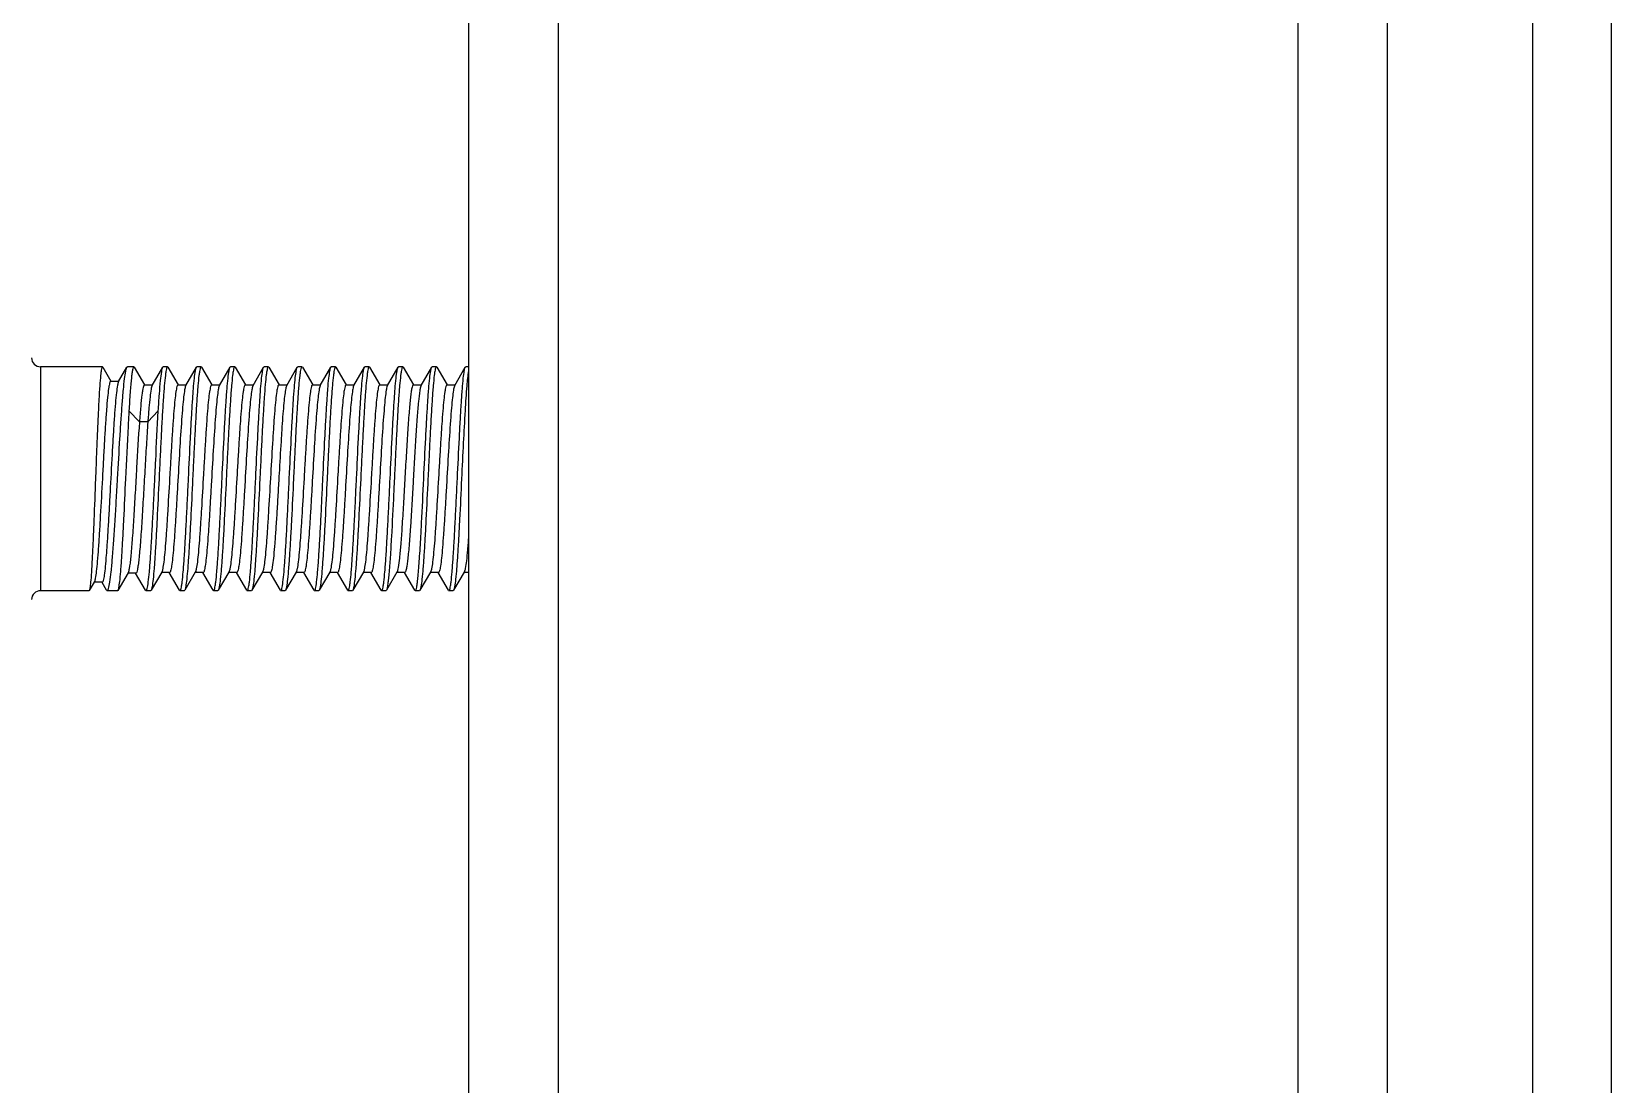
# Model space of a CAD drawing. Extents: x 1382187 to 1725648, y 860327 to 1571294.
# Drawn here: x 1535419 to 1535995, y 1237979 to 1238364 of the extents above; entities that cross this region are included whole.
import ezdxf

# ---------------------------------------------------------------- set-up
doc = ezdxf.new("R2010")
doc.units = 0
doc.header["$LTSCALE"] = 1000
doc.header["$MEASUREMENT"] = 0

msp = doc.modelspace()

# ---------------------------------------------------------------- linework, layer by layer
for p, q in [((1535995.03, 1236051.14), (1535995.03, 1238719.61)), ((1535966.41, 1236335.59), (1535966.41, 1238598.72)), ((1535577.98, 1238445.87), (1535577.98, 1235730.96)), ((1535610.69, 1238445.87), (1535610.69, 1235730.96)), ((1535880.54, 1238445.87), (1535880.54, 1235730.96)), ((1535913.25, 1238445.87), (1535913.25, 1235730.96)), ((1535421.78, 1238241.43), (1535421.78, 1238159.66)), ((1535444.35, 1238241.43), (1535421.78, 1238241.43)), ((1535444.46, 1238241.33), (1535444.35, 1238241.43)), ((1535444.46, 1238241.33), (1535447.46, 1238236.18)), ((1535453.29, 1238241.25), (1535453.5, 1238241.43)), ((1535455.83, 1238241.43), (1535453.5, 1238241.43)), ((1535455.99, 1238241.3), (1535455.83, 1238241.43)), ((1535455.99, 1238241.3), (1535459.76, 1238234.81)), ((1535462.54, 1238234.64), (1535466.39, 1238241.29)), ((1535468.09, 1238241.43), (1535466.56, 1238241.43)), ((1535468.25, 1238241.3), (1535468.09, 1238241.43)), ((1535468.25, 1238241.3), (1535472.03, 1238234.81)), ((1535474.81, 1238234.64), (1535478.66, 1238241.29)), ((1535478.66, 1238241.29), (1535478.82, 1238241.43)), ((1535480.36, 1238241.43), (1535478.82, 1238241.43)), ((1535480.52, 1238241.3), (1535480.36, 1238241.43)), ((1535480.52, 1238241.3), (1535484.29, 1238234.81)), ((1535487.07, 1238234.64), (1535490.93, 1238241.29)), ((1535490.93, 1238241.29), (1535491.09, 1238241.43)), ((1535492.62, 1238241.43), (1535491.09, 1238241.43)), ((1535492.78, 1238241.3), (1535492.62, 1238241.43)), ((1535492.78, 1238241.3), (1535496.56, 1238234.81)), ((1535499.34, 1238234.64), (1535503.19, 1238241.29)), ((1535503.19, 1238241.29), (1535503.35, 1238241.43)), ((1535504.89, 1238241.43), (1535503.35, 1238241.43)), ((1535505.05, 1238241.3), (1535504.89, 1238241.43)), ((1535505.05, 1238241.3), (1535508.83, 1238234.81)), ((1535511.6, 1238234.64), (1535515.46, 1238241.29)), ((1535517.16, 1238241.43), (1535515.62, 1238241.43)), ((1535517.32, 1238241.3), (1535517.16, 1238241.43)), ((1535517.32, 1238241.3), (1535521.09, 1238234.81)), ((1535523.87, 1238234.64), (1535527.73, 1238241.29)), ((1535527.73, 1238241.29), (1535527.89, 1238241.43)), ((1535529.42, 1238241.43), (1535527.89, 1238241.43)), ((1535529.58, 1238241.3), (1535529.42, 1238241.43)), ((1535529.58, 1238241.3), (1535533.36, 1238234.81)), ((1535536.14, 1238234.64), (1535539.99, 1238241.29)), ((1535539.99, 1238241.29), (1535540.15, 1238241.43)), ((1535541.69, 1238241.43), (1535540.15, 1238241.43)), ((1535541.85, 1238241.3), (1535541.69, 1238241.43)), ((1535541.85, 1238241.3), (1535545.62, 1238234.81)), ((1535548.4, 1238234.64), (1535552.26, 1238241.29)), ((1535552.26, 1238241.29), (1535552.42, 1238241.43)), ((1535553.96, 1238241.43), (1535552.42, 1238241.43)), ((1535554.12, 1238241.3), (1535553.96, 1238241.43)), ((1535554.12, 1238241.3), (1535557.89, 1238234.81)), ((1535560.67, 1238234.64), (1535564.52, 1238241.29)), ((1535564.52, 1238241.29), (1535564.69, 1238241.43)), ((1535566.22, 1238241.43), (1535564.69, 1238241.43)), ((1535566.38, 1238241.3), (1535566.22, 1238241.43)), ((1535566.38, 1238241.3), (1535570.16, 1238234.81)), ((1535572.94, 1238234.64), (1535576.79, 1238241.29)), ((1535576.79, 1238241.29), (1535576.95, 1238241.43)), ((1535577.98, 1238241.43), (1535576.95, 1238241.43)), ((1535447.37, 1238236.18), (1535450.34, 1238236.18)), ((1535450.25, 1238236.02), (1535453.29, 1238241.25)), ((1535459.66, 1238234.81), (1535462.64, 1238234.81)), ((1535471.93, 1238234.81), (1535474.9, 1238234.81)), ((1535474.81, 1238234.64), (1535474.73, 1238234.49)), ((1535484.2, 1238234.81), (1535487.17, 1238234.81)), ((1535487.07, 1238234.64), (1535486.99, 1238234.48)), ((1535496.46, 1238234.81), (1535499.43, 1238234.81)), ((1535499.34, 1238234.64), (1535499.26, 1238234.47)), ((1535508.73, 1238234.81), (1535511.7, 1238234.81)), ((1535521, 1238234.81), (1535523.97, 1238234.81)), ((1535523.87, 1238234.64), (1535523.78, 1238234.45)), ((1535533.26, 1238234.81), (1535536.23, 1238234.81)), ((1535536.14, 1238234.64), (1535536.04, 1238234.45)), ((1535545.53, 1238234.81), (1535548.5, 1238234.81)), ((1535548.4, 1238234.64), (1535548.31, 1238234.44)), ((1535557.8, 1238234.81), (1535560.77, 1238234.81)), ((1535570.06, 1238234.81), (1535573.03, 1238234.81)), ((1535572.94, 1238234.64), (1535572.83, 1238234.42)), ((1535457.87, 1238221.29), (1535454.03, 1238225.3)), ((1535464.76, 1238225.3), (1535460.93, 1238221.29)), ((1535460.93, 1238221.29), (1535457.87, 1238221.29)), ((1535501.93, 1238202.77), (1535501.82, 1238200.55)), ((1535512.55, 1238200.55), (1535512.66, 1238202.77)), ((1535465.99, 1238166.45), (1535462.12, 1238159.8)), ((1535478.26, 1238166.45), (1535474.39, 1238159.8)), ((1535490.52, 1238166.45), (1535486.65, 1238159.8)), ((1535502.79, 1238166.45), (1535498.92, 1238159.8)), ((1535515.05, 1238166.45), (1535511.18, 1238159.8)), ((1535527.32, 1238166.45), (1535523.45, 1238159.8)), ((1535539.59, 1238166.45), (1535535.72, 1238159.8)), ((1535551.85, 1238166.45), (1535547.98, 1238159.8)), ((1535564.12, 1238166.45), (1535560.25, 1238159.8)), ((1535576.39, 1238166.45), (1535572.52, 1238159.8)), ((1535441.31, 1238162.75), (1535439.56, 1238159.74)), ((1535441.4, 1238162.9), (1535441.31, 1238162.75)), ((1535444.29, 1238162.75), (1535441.31, 1238162.75)), ((1535445.87, 1238159.88), (1535444.22, 1238162.71)), ((1535453.71, 1238166.22), (1535449.97, 1238159.78)), ((1535456.59, 1238166.05), (1535453.62, 1238166.05)), ((1535460.11, 1238159.82), (1535456.49, 1238166.05)), ((1535468.86, 1238166.28), (1535465.89, 1238166.28)), ((1535472.53, 1238159.8), (1535468.77, 1238166.28)), ((1535481.13, 1238166.28), (1535478.16, 1238166.28)), ((1535484.79, 1238159.8), (1535481.03, 1238166.28)), ((1535493.4, 1238166.28), (1535490.43, 1238166.28)), ((1535497.06, 1238159.8), (1535493.3, 1238166.28)), ((1535505.66, 1238166.28), (1535502.69, 1238166.28)), ((1535509.33, 1238159.8), (1535505.57, 1238166.28)), ((1535517.93, 1238166.28), (1535514.96, 1238166.28)), ((1535521.59, 1238159.8), (1535517.83, 1238166.28)), ((1535530.2, 1238166.28), (1535527.23, 1238166.28)), ((1535533.86, 1238159.8), (1535530.1, 1238166.28)), ((1535542.46, 1238166.28), (1535539.49, 1238166.28)), ((1535546.13, 1238159.8), (1535542.37, 1238166.28)), ((1535554.73, 1238166.28), (1535551.76, 1238166.28)), ((1535558.39, 1238159.8), (1535554.63, 1238166.28)), ((1535566.99, 1238166.28), (1535564.02, 1238166.28)), ((1535570.66, 1238159.8), (1535566.9, 1238166.28)), ((1535577.98, 1238166.28), (1535576.29, 1238166.28)), ((1535439.47, 1238159.66), (1535421.78, 1238159.66)), ((1535439.56, 1238159.74), (1535439.47, 1238159.66)), ((1535445.87, 1238159.88), (1535446.12, 1238159.66)), ((1535449.83, 1238159.66), (1535446.12, 1238159.66)), ((1535449.97, 1238159.78), (1535449.83, 1238159.66)), ((1535460.11, 1238159.82), (1535460.29, 1238159.66)), ((1535461.96, 1238159.66), (1535460.29, 1238159.66)), ((1535462.12, 1238159.8), (1535461.96, 1238159.66)), ((1535472.53, 1238159.8), (1535472.69, 1238159.66)), ((1535474.23, 1238159.66), (1535472.69, 1238159.66)), ((1535474.39, 1238159.8), (1535474.23, 1238159.66)), ((1535484.79, 1238159.8), (1535484.96, 1238159.66)), ((1535486.49, 1238159.66), (1535484.96, 1238159.66)), ((1535486.65, 1238159.8), (1535486.49, 1238159.66)), ((1535497.06, 1238159.8), (1535497.22, 1238159.66)), ((1535498.76, 1238159.66), (1535497.22, 1238159.66)), ((1535498.92, 1238159.8), (1535498.76, 1238159.66)), ((1535509.33, 1238159.8), (1535509.49, 1238159.66)), ((1535511.02, 1238159.66), (1535509.49, 1238159.66)), ((1535511.18, 1238159.8), (1535511.02, 1238159.66)), ((1535521.59, 1238159.8), (1535521.75, 1238159.66)), ((1535523.29, 1238159.66), (1535521.75, 1238159.66)), ((1535523.45, 1238159.8), (1535523.29, 1238159.66)), ((1535533.86, 1238159.8), (1535534.02, 1238159.66)), ((1535535.56, 1238159.66), (1535534.02, 1238159.66)), ((1535535.72, 1238159.8), (1535535.56, 1238159.66)), ((1535546.13, 1238159.8), (1535546.29, 1238159.66)), ((1535547.82, 1238159.66), (1535546.29, 1238159.66)), ((1535547.98, 1238159.8), (1535547.82, 1238159.66)), ((1535558.39, 1238159.8), (1535558.55, 1238159.66)), ((1535560.09, 1238159.66), (1535558.55, 1238159.66)), ((1535560.25, 1238159.8), (1535560.09, 1238159.66)), ((1535570.66, 1238159.8), (1535570.82, 1238159.66)), ((1535572.36, 1238159.66), (1535570.82, 1238159.66)), ((1535572.52, 1238159.8), (1535572.36, 1238159.66))]:
    msp.add_line(p, q)
for centre, start, end in [((1535421.78, 1238244.7), 180, 270), ((1535421.78, 1238156.39), 90, 180)]:
    msp.add_arc(centre, 3.27, start, end)
for points, knots in [([(1535444.35, 1238241.43), (1535444.26, 1238241.43), (1535444.12, 1238241.09), (1535444, 1238240.55), (1535443.84, 1238239.54), (1535443.61, 1238237.53), (1535443.34, 1238234.11), (1535443.04, 1238229.09), (1535442.74, 1238222.97), (1535442.43, 1238215.99), (1535442.13, 1238208.42), (1535441.93, 1238203.21), (1535441.83, 1238200.55)], [0, 0, 0, 0, 0.006203, 0.021073, 0.045141, 0.078305, 0.170688, 0.294821, 0.44599, 0.618417, 0.805472, 1, 1, 1, 1]), ([(1535455.83, 1238241.43), (1535455.71, 1238241.43), (1535455.51, 1238240.96), (1535455.34, 1238240.23), (1535455.11, 1238238.84), (1535454.9, 1238237.03), (1535454.68, 1238234.7), (1535454.37, 1238230.74), (1535454.16, 1238227.56), (1535454.03, 1238225.3)], [0, 0, 0, 0, 0.021546, 0.072917, 0.155846, 0.269667, 0.412995, 0.584026, 1, 1, 1, 1]), ([(1535464.76, 1238225.3), (1535464.88, 1238227.38), (1535465.12, 1238231.08), (1535465.51, 1238235.88), (1535465.84, 1238238.96), (1535466.15, 1238240.58), (1535466.29, 1238241.12), (1535466.39, 1238241.29)], [0, 0, 0, 0, 0.387446, 0.690986, 0.897716, 0.962073, 1, 1, 1, 1]), ([(1535468.09, 1238241.43), (1535468, 1238241.43), (1535467.82, 1238241.1), (1535467.68, 1238240.55), (1535467.48, 1238239.54), (1535467.21, 1238237.52), (1535466.89, 1238234.1), (1535466.52, 1238229.09), (1535466.15, 1238222.97), (1535465.78, 1238215.99), (1535465.4, 1238208.42), (1535465.15, 1238203.2), (1535465.03, 1238200.55)], [0, 0, 0, 0, 0.006697, 0.021779, 0.045964, 0.079194, 0.171609, 0.295674, 0.446694, 0.618911, 0.805729, 1, 1, 1, 1]), ([(1535466.39, 1238241.29), (1535466.42, 1238241.33), (1535466.46, 1238241.39), (1535466.53, 1238241.43), (1535466.56, 1238241.43)], [0, 0, 0, 0, 0.600476, 1, 1, 1, 1]), ([(1535475.76, 1238200.55), (1535475.99, 1238205.5), (1535476.33, 1238212.72), (1535476.83, 1238221.95), (1535477.18, 1238227.93), (1535477.54, 1238232.95), (1535477.85, 1238236.88), (1535478.23, 1238239.51), (1535478.43, 1238240.9), (1535478.66, 1238241.29)], [0, 0, 0, 0, 0.363963, 0.530225, 0.678242, 0.802937, 0.90006, 0.966368, 1, 1, 1, 1]), ([(1535480.36, 1238241.43), (1535480.27, 1238241.43), (1535480.09, 1238241.1), (1535479.94, 1238240.55), (1535479.75, 1238239.54), (1535479.48, 1238237.52), (1535479.15, 1238234.11), (1535478.79, 1238229.09), (1535478.42, 1238222.97), (1535478.04, 1238215.99), (1535477.67, 1238208.42), (1535477.42, 1238203.2), (1535477.29, 1238200.55)], [0, 0, 0, 0, 0.006689, 0.021764, 0.045941, 0.079165, 0.171569, 0.295632, 0.446659, 0.618889, 0.805716, 1, 1, 1, 1]), ([(1535488.02, 1238200.55), (1535488.26, 1238205.5), (1535488.6, 1238212.72), (1535489.09, 1238221.95), (1535489.44, 1238227.93), (1535489.8, 1238232.95), (1535490.12, 1238236.88), (1535490.5, 1238239.51), (1535490.7, 1238240.9), (1535490.93, 1238241.29)], [0, 0, 0, 0, 0.363959, 0.530225, 0.678245, 0.80294, 0.900061, 0.966367, 1, 1, 1, 1]), ([(1535492.62, 1238241.43), (1535492.53, 1238241.43), (1535492.35, 1238241.1), (1535492.21, 1238240.55), (1535492.02, 1238239.54), (1535491.75, 1238237.53), (1535491.42, 1238234.11), (1535491.06, 1238229.09), (1535490.68, 1238222.97), (1535490.31, 1238215.99), (1535489.93, 1238208.42), (1535489.68, 1238203.21), (1535489.56, 1238200.55)], [0, 0, 0, 0, 0.00668, 0.021743, 0.045911, 0.079128, 0.171521, 0.29558, 0.446613, 0.618858, 0.805701, 1, 1, 1, 1]), ([(1535500.29, 1238200.55), (1535500.52, 1238205.5), (1535500.87, 1238212.72), (1535501.36, 1238221.95), (1535501.71, 1238227.93), (1535502.07, 1238232.95), (1535502.39, 1238236.88), (1535502.76, 1238239.51), (1535502.96, 1238240.9), (1535503.19, 1238241.29)], [0, 0, 0, 0, 0.363957, 0.530226, 0.678247, 0.80294, 0.900059, 0.966367, 1, 1, 1, 1]), ([(1535504.89, 1238241.43), (1535504.8, 1238241.43), (1535504.63, 1238241.13), (1535504.49, 1238240.61), (1535504.3, 1238239.67), (1535504.04, 1238237.79), (1535503.73, 1238234.59), (1535503.38, 1238229.89), (1535503.02, 1238224.12), (1535502.65, 1238217.52), (1535502.29, 1238210.31), (1535502.05, 1238205.32), (1535501.93, 1238202.77)], [0, 0, 0, 0, 0.006689, 0.021571, 0.045424, 0.078208, 0.169526, 0.292465, 0.442701, 0.6149, 0.802905, 1, 1, 1, 1]), ([(1535512.66, 1238202.77), (1535512.89, 1238207.5), (1535513.22, 1238214.36), (1535513.69, 1238223.12), (1535514.03, 1238228.75), (1535514.37, 1238233.46), (1535514.68, 1238237.15), (1535515.04, 1238239.61), (1535515.24, 1238240.92), (1535515.46, 1238241.29)], [0, 0, 0, 0, 0.367266, 0.533405, 0.680662, 0.804347, 0.900563, 0.966339, 1, 1, 1, 1]), ([(1535517.16, 1238241.43), (1535517.07, 1238241.43), (1535516.89, 1238241.1), (1535516.74, 1238240.55), (1535516.55, 1238239.54), (1535516.28, 1238237.52), (1535515.95, 1238234.11), (1535515.59, 1238229.09), (1535515.22, 1238222.97), (1535514.84, 1238215.99), (1535514.47, 1238208.42), (1535514.22, 1238203.2), (1535514.09, 1238200.55)], [0, 0, 0, 0, 0.006689, 0.021763, 0.04594, 0.079164, 0.171568, 0.295631, 0.446657, 0.618886, 0.805714, 1, 1, 1, 1]), ([(1535515.46, 1238241.29), (1535515.48, 1238241.33), (1535515.52, 1238241.4), (1535515.59, 1238241.43), (1535515.62, 1238241.43)], [0, 0, 0, 0, 0.600612, 1, 1, 1, 1]), ([(1535524.82, 1238200.55), (1535525.06, 1238205.5), (1535525.4, 1238212.72), (1535525.89, 1238221.95), (1535526.24, 1238227.93), (1535526.6, 1238232.95), (1535526.92, 1238236.88), (1535527.3, 1238239.51), (1535527.5, 1238240.9), (1535527.73, 1238241.29)], [0, 0, 0, 0, 0.363961, 0.530225, 0.678245, 0.802939, 0.90006, 0.966367, 1, 1, 1, 1]), ([(1535529.42, 1238241.43), (1535529.33, 1238241.43), (1535529.15, 1238241.1), (1535529.01, 1238240.55), (1535528.82, 1238239.54), (1535528.55, 1238237.53), (1535528.22, 1238234.11), (1535527.85, 1238229.09), (1535527.48, 1238222.97), (1535527.11, 1238215.99), (1535526.73, 1238208.42), (1535526.48, 1238203.21), (1535526.36, 1238200.55)], [0, 0, 0, 0, 0.006676, 0.021733, 0.045899, 0.079113, 0.171508, 0.295569, 0.446596, 0.61884, 0.805693, 1, 1, 1, 1]), ([(1535537.09, 1238200.55), (1535537.32, 1238205.5), (1535537.67, 1238212.72), (1535538.16, 1238221.95), (1535538.51, 1238227.93), (1535538.87, 1238232.95), (1535539.18, 1238236.88), (1535539.56, 1238239.51), (1535539.76, 1238240.9), (1535539.99, 1238241.29)], [0, 0, 0, 0, 0.363962, 0.530226, 0.678239, 0.802933, 0.900057, 0.966368, 1, 1, 1, 1]), ([(1535541.69, 1238241.43), (1535541.6, 1238241.43), (1535541.42, 1238241.1), (1535541.28, 1238240.55), (1535541.08, 1238239.54), (1535540.81, 1238237.52), (1535540.49, 1238234.1), (1535540.12, 1238229.09), (1535539.75, 1238222.97), (1535539.37, 1238215.99), (1535539, 1238208.42), (1535538.75, 1238203.2), (1535538.62, 1238200.55)], [0, 0, 0, 0, 0.006697, 0.021779, 0.045964, 0.079195, 0.171609, 0.295674, 0.446694, 0.618911, 0.805729, 1, 1, 1, 1]), ([(1535549.35, 1238200.55), (1535549.59, 1238205.5), (1535549.93, 1238212.72), (1535550.42, 1238221.95), (1535550.77, 1238227.93), (1535551.13, 1238232.95), (1535551.45, 1238236.88), (1535551.83, 1238239.51), (1535552.03, 1238240.9), (1535552.26, 1238241.29)], [0, 0, 0, 0, 0.363963, 0.530225, 0.678242, 0.802937, 0.90006, 0.966368, 1, 1, 1, 1]), ([(1535553.96, 1238241.43), (1535553.86, 1238241.43), (1535553.68, 1238241.1), (1535553.54, 1238240.55), (1535553.35, 1238239.54), (1535553.08, 1238237.53), (1535552.75, 1238234.11), (1535552.39, 1238229.09), (1535552.01, 1238222.97), (1535551.64, 1238215.99), (1535551.27, 1238208.42), (1535551.02, 1238203.2), (1535550.89, 1238200.55)], [0, 0, 0, 0, 0.006686, 0.021758, 0.045933, 0.079154, 0.171555, 0.295617, 0.446646, 0.618881, 0.805711, 1, 1, 1, 1]), ([(1535561.62, 1238200.55), (1535561.86, 1238205.5), (1535562.2, 1238212.72), (1535562.69, 1238221.95), (1535563.04, 1238227.93), (1535563.4, 1238232.95), (1535563.72, 1238236.88), (1535564.1, 1238239.51), (1535564.3, 1238240.9), (1535564.52, 1238241.29)], [0, 0, 0, 0, 0.363958, 0.530225, 0.678245, 0.80294, 0.90006, 0.966367, 1, 1, 1, 1]), ([(1535566.22, 1238241.43), (1535566.13, 1238241.43), (1535565.95, 1238241.1), (1535565.81, 1238240.55), (1535565.61, 1238239.54), (1535565.35, 1238237.53), (1535565.02, 1238234.11), (1535564.65, 1238229.09), (1535564.28, 1238222.97), (1535563.91, 1238215.99), (1535563.53, 1238208.42), (1535563.28, 1238203.21), (1535563.16, 1238200.55)], [0, 0, 0, 0, 0.006677, 0.021736, 0.045902, 0.079117, 0.171507, 0.295565, 0.446598, 0.618848, 0.805696, 1, 1, 1, 1]), ([(1535573.89, 1238200.55), (1535574.12, 1238205.5), (1535574.47, 1238212.72), (1535574.96, 1238221.95), (1535575.31, 1238227.93), (1535575.67, 1238232.95), (1535575.98, 1238236.88), (1535576.36, 1238239.51), (1535576.56, 1238240.9), (1535576.79, 1238241.29)], [0, 0, 0, 0, 0.363957, 0.530228, 0.678248, 0.80294, 0.900058, 0.966367, 1, 1, 1, 1]), ([(1535447.37, 1238236.18), (1535447.28, 1238236.18), (1535447.1, 1238235.9), (1535446.96, 1238235.4), (1535446.76, 1238234.54), (1535446.5, 1238232.78), (1535446.17, 1238229.82), (1535445.81, 1238225.47), (1535445.44, 1238220.17), (1535445.07, 1238214.12), (1535444.71, 1238207.54), (1535444.22, 1238198.43), (1535443.74, 1238189.45), (1535443.24, 1238180.91), (1535442.89, 1238175.37), (1535442.53, 1238170.71), (1535442.2, 1238167.05), (1535441.83, 1238164.58), (1535441.62, 1238163.28), (1535441.4, 1238162.9)], [0, 0, 0, 0, 0.003488, 0.010904, 0.022688, 0.038824, 0.083607, 0.143647, 0.216697, 0.300025, 0.390537, 0.484902, 0.671459, 0.756962, 0.833182, 0.897479, 0.947675, 0.982144, 1, 1, 1, 1]), ([(1535450.25, 1238236.02), (1535450.02, 1238235.62), (1535449.8, 1238234.24), (1535449.41, 1238231.66), (1535449.07, 1238227.85), (1535448.7, 1238223.03), (1535448.33, 1238217.33), (1535447.83, 1238208.67), (1535447.35, 1238199.63), (1535446.86, 1238190.54), (1535446.5, 1238184.06), (1535446.14, 1238178.14), (1535445.78, 1238173), (1535445.43, 1238168.8), (1535445.1, 1238165.73), (1535444.78, 1238163.82), (1535444.54, 1238163.01), (1535444.37, 1238162.75), (1535444.29, 1238162.75)], [0, 0, 0, 0, 0.018844, 0.055045, 0.107437, 0.174076, 0.252464, 0.339678, 0.527511, 0.621285, 0.710453, 0.791854, 0.862644, 0.920393, 0.963178, 0.989688, 0.996707, 1, 1, 1, 1]), ([(1535449.89, 1238200.55), (1535450.17, 1238205.46), (1535450.58, 1238212.62), (1535451.16, 1238221.79), (1535451.57, 1238227.74), (1535451.99, 1238232.76), (1535452.37, 1238236.71), (1535452.79, 1238239.4), (1535453.04, 1238240.83), (1535453.29, 1238241.25)], [0, 0, 0, 0, 0.361155, 0.526427, 0.673911, 0.798642, 0.896457, 0.964179, 1, 1, 1, 1]), ([(1535577.98, 1238240.03), (1535577.64, 1238238.21), (1535577.22, 1238233.33), (1535576.61, 1238224.55), (1535576.03, 1238213.21), (1535575.63, 1238204.92), (1535575.42, 1238200.55)], [0, 0, 0, 0, 0.140058, 0.370691, 0.667791, 1, 1, 1, 1]), ([(1535459.66, 1238234.81), (1535459.56, 1238234.81), (1535459.35, 1238234.43), (1535459.18, 1238233.79), (1535458.95, 1238232.64), (1535458.64, 1238230.35), (1535458.26, 1238226.5), (1535458, 1238223.18), (1535457.87, 1238221.29)], [0, 0, 0, 0, 0.023235, 0.075178, 0.15823, 0.271917, 0.585415, 1, 1, 1, 1]), ([(1535462.54, 1238234.64), (1535462.29, 1238234.22), (1535462.06, 1238232.78), (1535461.65, 1238230.06), (1535461.3, 1238226.05), (1535461.06, 1238223), (1535460.93, 1238221.29)], [0, 0, 0, 0, 0.108395, 0.316903, 0.618184, 1, 1, 1, 1]), ([(1535471.93, 1238234.81), (1535471.85, 1238234.81), (1535471.67, 1238234.57), (1535471.43, 1238233.78), (1535471.1, 1238231.97), (1535470.77, 1238229.05), (1535470.41, 1238225.06), (1535470.05, 1238220.21), (1535469.69, 1238214.64), (1535469.32, 1238208.57), (1535468.84, 1238200.09), (1535468.36, 1238191.7), (1535467.87, 1238183.68), (1535467.51, 1238178.43), (1535467.14, 1238173.98), (1535466.81, 1238170.48), (1535466.43, 1238168.09), (1535466.21, 1238166.82), (1535465.99, 1238166.45)], [0, 0, 0, 0, 0.003515, 0.010772, 0.037949, 0.081609, 0.140308, 0.211978, 0.294061, 0.383612, 0.477415, 0.664253, 0.750571, 0.827952, 0.893624, 0.945254, 0.981055, 1, 1, 1, 1]), ([(1535474.73, 1238234.49), (1535474.54, 1238234.02), (1535474.29, 1238232.64), (1535473.93, 1238230.07), (1535473.59, 1238226.44), (1535473.08, 1238219.94), (1535472.49, 1238210.42), (1535471.92, 1238200.32), (1535471.44, 1238191.96), (1535471.08, 1238186), (1535470.72, 1238180.54), (1535470.37, 1238175.8), (1535470.01, 1238171.9), (1535469.68, 1238169.05), (1535469.36, 1238167.28), (1535469.12, 1238166.51), (1535468.94, 1238166.28), (1535468.86, 1238166.28)], [0, 0, 0, 0, 0.022098, 0.060554, 0.114206, 0.18123, 0.34569, 0.53115, 0.623722, 0.711849, 0.792446, 0.862698, 0.92016, 0.962863, 0.989437, 0.99654, 1, 1, 1, 1]), ([(1535484.2, 1238234.81), (1535484.12, 1238234.81), (1535483.94, 1238234.57), (1535483.7, 1238233.78), (1535483.37, 1238231.97), (1535483.03, 1238229.05), (1535482.68, 1238225.06), (1535482.32, 1238220.21), (1535481.95, 1238214.64), (1535481.59, 1238208.57), (1535481.1, 1238200.09), (1535480.63, 1238191.7), (1535480.13, 1238183.68), (1535479.77, 1238178.43), (1535479.41, 1238173.98), (1535479.07, 1238170.48), (1535478.7, 1238168.09), (1535478.47, 1238166.82), (1535478.26, 1238166.45)], [0, 0, 0, 0, 0.003515, 0.010772, 0.037949, 0.081609, 0.140308, 0.211978, 0.294061, 0.383612, 0.477415, 0.664253, 0.750571, 0.827952, 0.893624, 0.945254, 0.981055, 1, 1, 1, 1]), ([(1535486.99, 1238234.48), (1535486.8, 1238234.01), (1535486.55, 1238232.63), (1535486.2, 1238230.04), (1535485.86, 1238226.41), (1535485.35, 1238219.91), (1535484.76, 1238210.39), (1535484.18, 1238200.29), (1535483.7, 1238191.94), (1535483.35, 1238185.98), (1535482.99, 1238180.53), (1535482.63, 1238175.78), (1535482.28, 1238171.9), (1535481.95, 1238169.05), (1535481.63, 1238167.28), (1535481.39, 1238166.51), (1535481.21, 1238166.28), (1535481.13, 1238166.28)], [0, 0, 0, 0, 0.022237, 0.060809, 0.11455, 0.181633, 0.346125, 0.531524, 0.624042, 0.712107, 0.792639, 0.862829, 0.920237, 0.962898, 0.989446, 0.996542, 1, 1, 1, 1]), ([(1535496.46, 1238234.81), (1535496.38, 1238234.81), (1535496.2, 1238234.57), (1535495.96, 1238233.78), (1535495.64, 1238231.97), (1535495.3, 1238229.05), (1535494.94, 1238225.06), (1535494.58, 1238220.21), (1535494.22, 1238214.64), (1535493.86, 1238208.57), (1535493.37, 1238200.09), (1535492.9, 1238191.7), (1535492.4, 1238183.68), (1535492.04, 1238178.43), (1535491.67, 1238173.98), (1535491.34, 1238170.48), (1535490.97, 1238168.09), (1535490.74, 1238166.82), (1535490.52, 1238166.45)], [0, 0, 0, 0, 0.003515, 0.010772, 0.037949, 0.081609, 0.140308, 0.211978, 0.294061, 0.383612, 0.477416, 0.664253, 0.750571, 0.827952, 0.893624, 0.945254, 0.981055, 1, 1, 1, 1]), ([(1535499.26, 1238234.47), (1535499.06, 1238234), (1535498.82, 1238232.61), (1535498.46, 1238230.02), (1535498.12, 1238226.38), (1535497.61, 1238219.87), (1535497.02, 1238210.35), (1535496.45, 1238200.26), (1535495.97, 1238191.91), (1535495.61, 1238185.96), (1535495.25, 1238180.51), (1535494.9, 1238175.77), (1535494.54, 1238171.89), (1535494.21, 1238169.04), (1535493.89, 1238167.28), (1535493.65, 1238166.51), (1535493.48, 1238166.28), (1535493.4, 1238166.28)], [0, 0, 0, 0, 0.022376, 0.061065, 0.114893, 0.182035, 0.346559, 0.531898, 0.624361, 0.712364, 0.792832, 0.86296, 0.920314, 0.962934, 0.989455, 0.996544, 1, 1, 1, 1]), ([(1535508.73, 1238234.81), (1535508.65, 1238234.81), (1535508.47, 1238234.57), (1535508.23, 1238233.79), (1535507.9, 1238231.99), (1535507.57, 1238229.09), (1535507.21, 1238225.13), (1535506.86, 1238220.3), (1535506.35, 1238212.63), (1535506.01, 1238206.59), (1535505.77, 1238202.41)], [0, 0, 0, 0, 0.007368, 0.022553, 0.07941, 0.170757, 0.293599, 0.443643, 0.615565, 1, 1, 1, 1]), ([(1535511.6, 1238234.64), (1535511.41, 1238234.3), (1535511.19, 1238233.17), (1535510.85, 1238231.05), (1535510.53, 1238227.94), (1535510.19, 1238223.99), (1535509.85, 1238219.3), (1535509.39, 1238212.03), (1535509.06, 1238206.33), (1535508.84, 1238202.41)], [0, 0, 0, 0, 0.036414, 0.10397, 0.201071, 0.324823, 0.471425, 0.636308, 1, 1, 1, 1]), ([(1535521, 1238234.81), (1535520.92, 1238234.81), (1535520.74, 1238234.57), (1535520.49, 1238233.78), (1535520.17, 1238231.97), (1535519.83, 1238229.05), (1535519.47, 1238225.06), (1535519.12, 1238220.21), (1535518.75, 1238214.64), (1535518.39, 1238208.57), (1535517.9, 1238200.09), (1535517.43, 1238191.7), (1535516.93, 1238183.68), (1535516.57, 1238178.43), (1535516.21, 1238173.98), (1535515.87, 1238170.48), (1535515.5, 1238168.09), (1535515.27, 1238166.82), (1535515.05, 1238166.45)], [0, 0, 0, 0, 0.003516, 0.010772, 0.037949, 0.081609, 0.140308, 0.211978, 0.294061, 0.383612, 0.477416, 0.664254, 0.750571, 0.827952, 0.893624, 0.945254, 0.981055, 1, 1, 1, 1]), ([(1535523.78, 1238234.45), (1535523.59, 1238233.97), (1535523.34, 1238232.57), (1535522.99, 1238229.96), (1535522.65, 1238226.32), (1535522.14, 1238219.8), (1535521.55, 1238210.29), (1535520.98, 1238200.2), (1535520.5, 1238191.86), (1535520.14, 1238185.92), (1535519.78, 1238180.48), (1535519.43, 1238175.75), (1535519.07, 1238171.88), (1535518.75, 1238169.04), (1535518.42, 1238167.28), (1535518.18, 1238166.51), (1535518.01, 1238166.28), (1535517.93, 1238166.28)], [0, 0, 0, 0, 0.022654, 0.061574, 0.115578, 0.182837, 0.347426, 0.532643, 0.624999, 0.712877, 0.793216, 0.863221, 0.920468, 0.963004, 0.989473, 0.996549, 1, 1, 1, 1]), ([(1535533.26, 1238234.81), (1535533.18, 1238234.81), (1535533, 1238234.57), (1535532.76, 1238233.78), (1535532.43, 1238231.97), (1535532.1, 1238229.05), (1535531.74, 1238225.06), (1535531.38, 1238220.21), (1535531.02, 1238214.64), (1535530.65, 1238208.57), (1535530.17, 1238200.09), (1535529.7, 1238191.7), (1535529.2, 1238183.68), (1535528.84, 1238178.43), (1535528.47, 1238173.98), (1535528.14, 1238170.48), (1535527.77, 1238168.09), (1535527.54, 1238166.82), (1535527.32, 1238166.45)], [0, 0, 0, 0, 0.003516, 0.010771, 0.037949, 0.081609, 0.140308, 0.211978, 0.294061, 0.383613, 0.477416, 0.664254, 0.750571, 0.827952, 0.893624, 0.945254, 0.981055, 1, 1, 1, 1]), ([(1535536.04, 1238234.45), (1535535.85, 1238233.96), (1535535.61, 1238232.56), (1535535.25, 1238229.94), (1535534.91, 1238226.28), (1535534.4, 1238219.77), (1535533.81, 1238210.25), (1535533.24, 1238200.17), (1535532.76, 1238191.83), (1535532.41, 1238185.9), (1535532.05, 1238180.47), (1535531.69, 1238175.74), (1535531.34, 1238171.87), (1535531.01, 1238169.03), (1535530.69, 1238167.28), (1535530.45, 1238166.51), (1535530.27, 1238166.28), (1535530.2, 1238166.28)], [0, 0, 0, 0, 0.022792, 0.061828, 0.11592, 0.183237, 0.347858, 0.533014, 0.625317, 0.713133, 0.793408, 0.863351, 0.920544, 0.963039, 0.989482, 0.996551, 1, 1, 1, 1]), ([(1535545.53, 1238234.81), (1535545.45, 1238234.81), (1535545.27, 1238234.57), (1535545.03, 1238233.78), (1535544.7, 1238231.97), (1535544.37, 1238229.05), (1535544.01, 1238225.06), (1535543.65, 1238220.21), (1535543.28, 1238214.64), (1535542.92, 1238208.57), (1535542.44, 1238200.09), (1535541.96, 1238191.7), (1535541.46, 1238183.68), (1535541.1, 1238178.43), (1535540.74, 1238173.98), (1535540.4, 1238170.48), (1535540.03, 1238168.09), (1535539.81, 1238166.82), (1535539.59, 1238166.45)], [0, 0, 0, 0, 0.003516, 0.010771, 0.037949, 0.081609, 0.140308, 0.211978, 0.294061, 0.383613, 0.477416, 0.664254, 0.750571, 0.827952, 0.893624, 0.945254, 0.981055, 1, 1, 1, 1]), ([(1535548.31, 1238234.44), (1535548.12, 1238233.95), (1535547.87, 1238232.54), (1535547.52, 1238229.91), (1535547.18, 1238226.25), (1535546.67, 1238219.74), (1535546.08, 1238210.22), (1535545.51, 1238200.14), (1535545.03, 1238191.81), (1535544.67, 1238185.88), (1535544.31, 1238180.45), (1535543.96, 1238175.73), (1535543.61, 1238171.87), (1535543.28, 1238169.03), (1535542.96, 1238167.28), (1535542.72, 1238166.51), (1535542.54, 1238166.28), (1535542.46, 1238166.28)], [0, 0, 0, 0, 0.022931, 0.062083, 0.116262, 0.183637, 0.34829, 0.533386, 0.625634, 0.713389, 0.793599, 0.863481, 0.920621, 0.963074, 0.989491, 0.996553, 1, 1, 1, 1]), ([(1535557.8, 1238234.81), (1535557.66, 1238234.81), (1535557.43, 1238234.29), (1535557.24, 1238233.48), (1535556.98, 1238231.96), (1535556.74, 1238229.98), (1535556.48, 1238227.46), (1535556.13, 1238223.22), (1535555.7, 1238217.02), (1535555.2, 1238208.85), (1535554.7, 1238200.1), (1535554.21, 1238191.38), (1535553.85, 1238185.64), (1535553.67, 1238182.89)], [0, 0, 0, 0, 0.007549, 0.025288, 0.053782, 0.092698, 0.14142, 0.199125, 0.337396, 0.498012, 0.669894, 0.841157, 1, 1, 1, 1]), ([(1535560.67, 1238234.64), (1535560.55, 1238234.43), (1535560.37, 1238233.78), (1535560, 1238231.84), (1535559.61, 1238228.2), (1535559.14, 1238222.6), (1535558.67, 1238215.6), (1535558.2, 1238207.66), (1535557.57, 1238196.65), (1535557.1, 1238188.34), (1535556.74, 1238182.89)], [0, 0, 0, 0, 0.014139, 0.038106, 0.114569, 0.22512, 0.362916, 0.519336, 0.684562, 1, 1, 1, 1]), ([(1535570.06, 1238234.81), (1535569.98, 1238234.81), (1535569.8, 1238234.57), (1535569.56, 1238233.78), (1535569.23, 1238231.97), (1535568.9, 1238229.05), (1535568.54, 1238225.06), (1535568.18, 1238220.21), (1535567.82, 1238214.64), (1535567.45, 1238208.57), (1535566.97, 1238200.09), (1535566.49, 1238191.7), (1535566, 1238183.68), (1535565.64, 1238178.43), (1535565.27, 1238173.98), (1535564.94, 1238170.48), (1535564.57, 1238168.09), (1535564.34, 1238166.82), (1535564.12, 1238166.45)], [0, 0, 0, 0, 0.003516, 0.010771, 0.037949, 0.081609, 0.140308, 0.211978, 0.294061, 0.383613, 0.477416, 0.664254, 0.750571, 0.827952, 0.893624, 0.945254, 0.981055, 1, 1, 1, 1]), ([(1535572.83, 1238234.42), (1535572.65, 1238233.92), (1535572.39, 1238232.5), (1535572.04, 1238229.86), (1535571.7, 1238226.19), (1535571.19, 1238219.67), (1535570.61, 1238210.15), (1535570.04, 1238200.08), (1535569.56, 1238191.76), (1535569.2, 1238185.84), (1535568.84, 1238180.42), (1535568.49, 1238175.71), (1535568.14, 1238171.85), (1535567.81, 1238169.02), (1535567.49, 1238167.28), (1535567.25, 1238166.51), (1535567.07, 1238166.28), (1535566.99, 1238166.28)], [0, 0, 0, 0, 0.023208, 0.06259, 0.116944, 0.184435, 0.349152, 0.534126, 0.626268, 0.713899, 0.79398, 0.86374, 0.920773, 0.963144, 0.989509, 0.996558, 1, 1, 1, 1]), ([(1535454.03, 1238225.3), (1535453.92, 1238223.43), (1535453.45, 1238215.19), (1535453.07, 1238206.93), (1535452.77, 1238200.55)], [0, 0, 0, 0, 0.22604, 1, 1, 1, 1]), ([(1535463.48, 1238200.55), (1535463.58, 1238202.75), (1535463.99, 1238211), (1535464.4, 1238219.26), (1535464.76, 1238225.3)], [0, 0, 0, 0, 0.2673, 1, 1, 1, 1]), ([(1535457.87, 1238221.29), (1535457.47, 1238215.71), (1535456.97, 1238207.09), (1535456.32, 1238195.55), (1535455.82, 1238187), (1535455.32, 1238179.39), (1535454.89, 1238173.89), (1535454.52, 1238170.36), (1535454.27, 1238168.47), (1535454.02, 1238167.15), (1535453.84, 1238166.44), (1535453.71, 1238166.22)], [0, 0, 0, 0, 0.303539, 0.468638, 0.62733, 0.768529, 0.882427, 0.926602, 0.961222, 0.985757, 1, 1, 1, 1]), ([(1535460.93, 1238221.29), (1535460.74, 1238218.52), (1535460.36, 1238212.66), (1535459.84, 1238203.62), (1535459.31, 1238194.35), (1535458.79, 1238185.54), (1535458.34, 1238178.81), (1535457.96, 1238174.17), (1535457.7, 1238171.39), (1535457.44, 1238169.2), (1535457.17, 1238167.52), (1535456.97, 1238166.64), (1535456.73, 1238166.05), (1535456.59, 1238166.05)], [0, 0, 0, 0, 0.15003, 0.317321, 0.489066, 0.652114, 0.794019, 0.853588, 0.904016, 0.944371, 0.97394, 0.992316, 1, 1, 1, 1]), ([(1535505.77, 1238202.41), (1535505.52, 1238198.11), (1535505.17, 1238191.83), (1535504.67, 1238183.78), (1535504.31, 1238178.5), (1535503.94, 1238174.03), (1535503.61, 1238170.5), (1535503.24, 1238168.1), (1535503.01, 1238166.82), (1535502.79, 1238166.45)], [0, 0, 0, 0, 0.357179, 0.522363, 0.670515, 0.796289, 0.895183, 0.963748, 1, 1, 1, 1]), ([(1535508.84, 1238202.41), (1535508.7, 1238200.1), (1535508.45, 1238195.54), (1535508.06, 1238188.9), (1535507.67, 1238182.74), (1535507.29, 1238177.3), (1535506.91, 1238172.83), (1535506.57, 1238169.78), (1535506.29, 1238167.97), (1535506.09, 1238167.08), (1535505.94, 1238166.56), (1535505.75, 1238166.28), (1535505.66, 1238166.28)], [0, 0, 0, 0, 0.191103, 0.376469, 0.548513, 0.700189, 0.825314, 0.918839, 0.952565, 0.977198, 0.992701, 1, 1, 1, 1]), ([(1535441.83, 1238200.55), (1535441.64, 1238195.52), (1535441.36, 1238188.21), (1535440.97, 1238178.88), (1535440.7, 1238172.86), (1535440.41, 1238167.84), (1535440.19, 1238163.95), (1535439.86, 1238161.42), (1535439.76, 1238160.09), (1535439.56, 1238159.74)], [0, 0, 0, 0, 0.36864, 0.53657, 0.68548, 0.810114, 0.906077, 0.97003, 1, 1, 1, 1]), ([(1535446.12, 1238159.66), (1535446.23, 1238159.66), (1535446.46, 1238159.96), (1535446.77, 1238160.97), (1535447.19, 1238163.26), (1535447.62, 1238166.97), (1535448.07, 1238172.01), (1535448.53, 1238178.12), (1535448.98, 1238185.1), (1535449.44, 1238192.67), (1535449.74, 1238197.89), (1535449.89, 1238200.55)], [0, 0, 0, 0, 0.007547, 0.022985, 0.080637, 0.173055, 0.296975, 0.447746, 0.61965, 0.806111, 1, 1, 1, 1]), ([(1535452.77, 1238200.55), (1535452.54, 1238195.57), (1535452.2, 1238188.33), (1535451.72, 1238179.08), (1535451.39, 1238173.09), (1535451.04, 1238168.07), (1535450.74, 1238164.15), (1535450.37, 1238161.54), (1535450.19, 1238160.17), (1535449.97, 1238159.78)], [0, 0, 0, 0, 0.365079, 0.53175, 0.679987, 0.804667, 0.901508, 0.967249, 1, 1, 1, 1]), ([(1535460.29, 1238159.66), (1535460.38, 1238159.66), (1535460.58, 1238159.98), (1535460.73, 1238160.54), (1535460.93, 1238161.55), (1535461.22, 1238163.56), (1535461.56, 1238166.98), (1535461.94, 1238172), (1535462.32, 1238178.12), (1535462.71, 1238185.1), (1535463.09, 1238192.67), (1535463.35, 1238197.89), (1535463.48, 1238200.55)], [0, 0, 0, 0, 0.006868, 0.022, 0.046199, 0.079427, 0.17181, 0.295831, 0.44681, 0.618994, 0.805771, 1, 1, 1, 1]), ([(1535465.03, 1238200.55), (1535464.79, 1238195.59), (1535464.45, 1238188.37), (1535463.96, 1238179.14), (1535463.6, 1238173.16), (1535463.25, 1238168.14), (1535462.93, 1238164.21), (1535462.55, 1238161.58), (1535462.35, 1238160.19), (1535462.12, 1238159.8)], [0, 0, 0, 0, 0.364025, 0.530311, 0.678341, 0.803035, 0.90014, 0.966414, 1, 1, 1, 1]), ([(1535472.69, 1238159.66), (1535472.78, 1238159.66), (1535472.96, 1238159.99), (1535473.1, 1238160.54), (1535473.3, 1238161.55), (1535473.57, 1238163.57), (1535473.89, 1238166.99), (1535474.26, 1238172), (1535474.63, 1238178.12), (1535475, 1238185.1), (1535475.38, 1238192.67), (1535475.63, 1238197.89), (1535475.76, 1238200.55)], [0, 0, 0, 0, 0.006693, 0.021771, 0.045952, 0.079179, 0.171588, 0.295652, 0.446676, 0.6189, 0.805722, 1, 1, 1, 1]), ([(1535477.29, 1238200.55), (1535477.05, 1238195.59), (1535476.71, 1238188.37), (1535476.22, 1238179.14), (1535475.87, 1238173.16), (1535475.51, 1238168.14), (1535475.19, 1238164.21), (1535474.81, 1238161.58), (1535474.62, 1238160.19), (1535474.39, 1238159.8)], [0, 0, 0, 0, 0.364027, 0.530312, 0.678339, 0.803032, 0.900139, 0.966415, 1, 1, 1, 1]), ([(1535484.96, 1238159.66), (1535485.05, 1238159.66), (1535485.23, 1238159.99), (1535485.37, 1238160.55), (1535485.56, 1238161.55), (1535485.83, 1238163.57), (1535486.16, 1238166.99), (1535486.52, 1238172), (1535486.9, 1238178.12), (1535487.27, 1238185.1), (1535487.65, 1238192.67), (1535487.89, 1238197.89), (1535488.02, 1238200.55)], [0, 0, 0, 0, 0.006696, 0.021778, 0.045963, 0.079194, 0.171608, 0.295673, 0.446692, 0.618909, 0.805729, 1, 1, 1, 1]), ([(1535489.56, 1238200.55), (1535489.32, 1238195.59), (1535488.98, 1238188.37), (1535488.49, 1238179.14), (1535488.14, 1238173.16), (1535487.78, 1238168.14), (1535487.46, 1238164.21), (1535487.08, 1238161.58), (1535486.88, 1238160.19), (1535486.65, 1238159.8)], [0, 0, 0, 0, 0.364034, 0.530325, 0.678352, 0.803041, 0.900142, 0.966414, 1, 1, 1, 1]), ([(1535497.22, 1238159.66), (1535497.31, 1238159.66), (1535497.49, 1238159.99), (1535497.64, 1238160.54), (1535497.83, 1238161.55), (1535498.1, 1238163.57), (1535498.43, 1238166.98), (1535498.79, 1238172), (1535499.16, 1238178.12), (1535499.54, 1238185.1), (1535499.91, 1238192.67), (1535500.16, 1238197.89), (1535500.29, 1238200.55)], [0, 0, 0, 0, 0.006683, 0.021751, 0.045922, 0.07914, 0.171535, 0.295594, 0.446618, 0.618857, 0.805703, 1, 1, 1, 1]), ([(1535501.82, 1238200.55), (1535501.59, 1238195.59), (1535501.24, 1238188.37), (1535500.75, 1238179.14), (1535500.4, 1238173.16), (1535500.04, 1238168.14), (1535499.73, 1238164.21), (1535499.35, 1238161.58), (1535499.15, 1238160.19), (1535498.92, 1238159.8)], [0, 0, 0, 0, 0.364016, 0.530299, 0.678328, 0.803022, 0.900132, 0.966412, 1, 1, 1, 1]), ([(1535509.49, 1238159.66), (1535509.58, 1238159.66), (1535509.76, 1238159.99), (1535509.9, 1238160.54), (1535510.1, 1238161.55), (1535510.36, 1238163.56), (1535510.69, 1238166.98), (1535511.06, 1238172), (1535511.43, 1238178.12), (1535511.8, 1238185.1), (1535512.18, 1238192.67), (1535512.43, 1238197.89), (1535512.55, 1238200.55)], [0, 0, 0, 0, 0.006671, 0.021725, 0.045886, 0.079098, 0.171491, 0.295553, 0.446588, 0.618835, 0.805687, 1, 1, 1, 1]), ([(1535514.09, 1238200.55), (1535513.85, 1238195.59), (1535513.51, 1238188.37), (1535513.02, 1238179.14), (1535512.67, 1238173.16), (1535512.31, 1238168.14), (1535511.99, 1238164.21), (1535511.61, 1238161.58), (1535511.41, 1238160.19), (1535511.18, 1238159.8)], [0, 0, 0, 0, 0.364022, 0.530315, 0.678347, 0.803036, 0.900137, 0.966413, 1, 1, 1, 1]), ([(1535521.75, 1238159.66), (1535521.85, 1238159.66), (1535522.03, 1238159.99), (1535522.17, 1238160.54), (1535522.36, 1238161.55), (1535522.63, 1238163.56), (1535522.96, 1238166.98), (1535523.32, 1238172), (1535523.7, 1238178.12), (1535524.07, 1238185.1), (1535524.44, 1238192.67), (1535524.69, 1238197.89), (1535524.82, 1238200.55)], [0, 0, 0, 0, 0.006673, 0.021728, 0.04589, 0.079102, 0.171488, 0.295544, 0.446579, 0.618833, 0.80569, 1, 1, 1, 1]), ([(1535526.36, 1238200.55), (1535526.12, 1238195.59), (1535525.78, 1238188.37), (1535525.29, 1238179.14), (1535524.94, 1238173.16), (1535524.58, 1238168.14), (1535524.26, 1238164.21), (1535523.88, 1238161.58), (1535523.68, 1238160.19), (1535523.45, 1238159.8)], [0, 0, 0, 0, 0.364021, 0.530312, 0.678344, 0.803036, 0.900139, 0.966413, 1, 1, 1, 1]), ([(1535534.02, 1238159.66), (1535534.11, 1238159.66), (1535534.29, 1238159.99), (1535534.43, 1238160.54), (1535534.63, 1238161.55), (1535534.9, 1238163.57), (1535535.22, 1238166.98), (1535535.59, 1238172), (1535535.96, 1238178.12), (1535536.34, 1238185.1), (1535536.71, 1238192.67), (1535536.96, 1238197.89), (1535537.09, 1238200.55)], [0, 0, 0, 0, 0.006683, 0.021749, 0.045921, 0.079139, 0.171536, 0.295597, 0.446627, 0.618868, 0.805705, 1, 1, 1, 1]), ([(1535538.62, 1238200.55), (1535538.39, 1238195.59), (1535538.04, 1238188.37), (1535537.55, 1238179.14), (1535537.2, 1238173.16), (1535536.84, 1238168.14), (1535536.52, 1238164.21), (1535536.15, 1238161.58), (1535535.95, 1238160.19), (1535535.72, 1238159.8)], [0, 0, 0, 0, 0.364024, 0.530311, 0.678341, 0.803035, 0.90014, 0.966414, 1, 1, 1, 1]), ([(1535546.29, 1238159.66), (1535546.38, 1238159.66), (1535546.56, 1238159.99), (1535546.7, 1238160.54), (1535546.9, 1238161.55), (1535547.16, 1238163.57), (1535547.49, 1238166.99), (1535547.86, 1238172), (1535548.23, 1238178.12), (1535548.6, 1238185.1), (1535548.98, 1238192.67), (1535549.23, 1238197.89), (1535549.35, 1238200.55)], [0, 0, 0, 0, 0.006692, 0.02177, 0.045951, 0.079177, 0.171585, 0.295649, 0.446674, 0.618898, 0.805721, 1, 1, 1, 1]), ([(1535550.89, 1238200.55), (1535550.8, 1238198.71), (1535550.47, 1238191.68), (1535550.12, 1238184.66), (1535549.83, 1238179.47)], [0, 0, 0, 0, 0.261816, 1, 1, 1, 1]), ([(1535563.16, 1238200.55), (1535562.92, 1238195.59), (1535562.58, 1238188.37), (1535562.09, 1238179.14), (1535561.74, 1238173.16), (1535561.38, 1238168.14), (1535561.06, 1238164.21), (1535560.68, 1238161.58), (1535560.48, 1238160.19), (1535560.25, 1238159.8)], [0, 0, 0, 0, 0.364034, 0.530327, 0.678354, 0.803043, 0.900143, 0.966415, 1, 1, 1, 1]), ([(1535560.56, 1238179.47), (1535560.65, 1238181.11), (1535561.03, 1238188.14), (1535561.36, 1238195.16), (1535561.62, 1238200.55)], [0, 0, 0, 0, 0.233581, 1, 1, 1, 1]), ([(1535570.82, 1238159.66), (1535570.91, 1238159.66), (1535571.09, 1238159.99), (1535571.23, 1238160.54), (1535571.43, 1238161.55), (1535571.7, 1238163.57), (1535572.02, 1238166.98), (1535572.39, 1238172), (1535572.76, 1238178.12), (1535573.13, 1238185.1), (1535573.51, 1238192.67), (1535573.76, 1238197.89), (1535573.89, 1238200.55)], [0, 0, 0, 0, 0.006682, 0.021748, 0.045918, 0.079135, 0.171528, 0.295585, 0.446611, 0.618853, 0.805701, 1, 1, 1, 1]), ([(1535575.42, 1238200.55), (1535575.19, 1238195.59), (1535574.84, 1238188.37), (1535574.35, 1238179.14), (1535574, 1238173.16), (1535573.64, 1238168.14), (1535573.32, 1238164.21), (1535572.95, 1238161.58), (1535572.75, 1238160.19), (1535572.52, 1238159.8)], [0, 0, 0, 0, 0.364017, 0.530302, 0.678331, 0.803024, 0.900132, 0.966412, 1, 1, 1, 1]), ([(1535549.83, 1238179.47), (1535549.69, 1238176.93), (1535549.42, 1238172.37), (1535549.04, 1238167.05), (1535548.7, 1238163.68), (1535548.49, 1238161.89), (1535548.26, 1238160.66), (1535548.1, 1238160), (1535547.98, 1238159.8)], [0, 0, 0, 0, 0.386254, 0.691736, 0.808776, 0.899775, 0.963628, 1, 1, 1, 1]), ([(1535553.67, 1238182.89), (1535553.53, 1238180.79), (1535553.27, 1238177.01), (1535552.83, 1238172.1), (1535552.47, 1238168.91), (1535552.13, 1238167.21), (1535551.96, 1238166.64), (1535551.85, 1238166.45)], [0, 0, 0, 0, 0.381097, 0.684377, 0.893928, 0.960143, 1, 1, 1, 1]), ([(1535556.74, 1238182.89), (1535556.59, 1238180.59), (1535556.36, 1238177.33), (1535556.01, 1238173.28), (1535555.76, 1238170.88), (1535555.52, 1238168.99), (1535555.27, 1238167.55), (1535555.08, 1238166.77), (1535554.85, 1238166.28), (1535554.73, 1238166.28)], [0, 0, 0, 0, 0.410879, 0.581806, 0.725913, 0.840918, 0.925076, 0.977487, 1, 1, 1, 1]), ([(1535558.55, 1238159.66), (1535558.69, 1238159.66), (1535558.9, 1238160.27), (1535559.1, 1238161.16), (1535559.35, 1238162.9), (1535559.58, 1238165.14), (1535559.83, 1238168.02), (1535560.18, 1238172.85), (1535560.41, 1238176.73), (1535560.56, 1238179.47)], [0, 0, 0, 0, 0.021095, 0.073096, 0.157182, 0.272316, 0.416719, 0.588047, 1, 1, 1, 1]), ([(1535577.98, 1238179.57), (1535577.85, 1238177.89), (1535577.62, 1238174.89), (1535577.26, 1238170.95), (1535576.86, 1238168.28), (1535576.63, 1238166.86), (1535576.39, 1238166.45)], [0, 0, 0, 0, 0.381924, 0.683092, 0.891493, 1, 1, 1, 1])]:
    msp.add_open_spline(points, degree=3, knots=knots)

doc.saveas('drawing.dxf')
